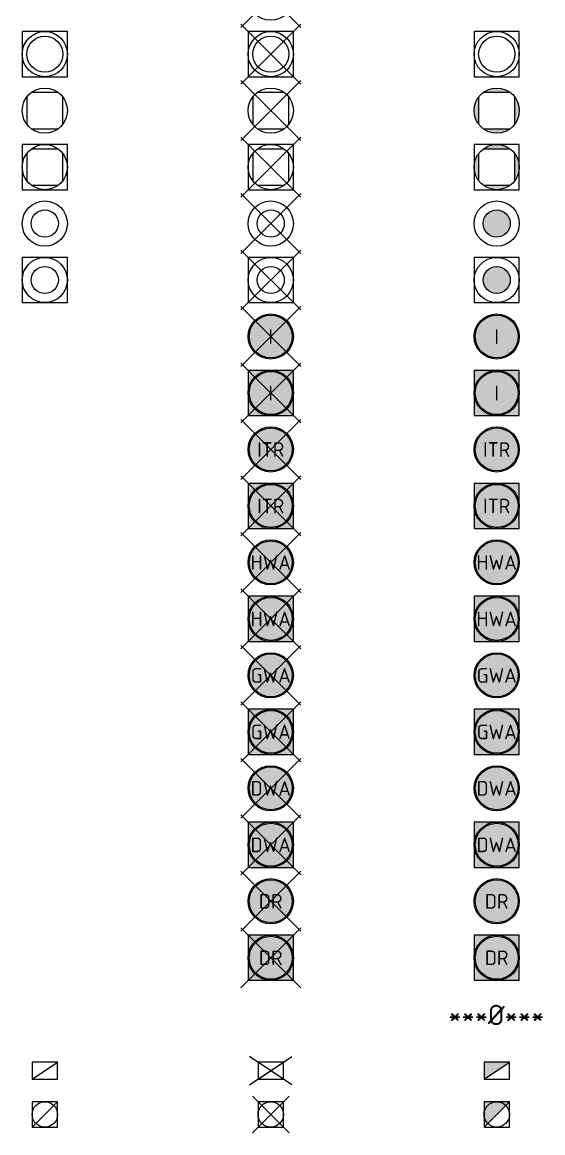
# Model space of a CAD drawing. Header units: metres. Extents: x -43.9 to -33.2, y 164.6 to 244.7.
# Drawn here: x -43.85 to -34.63, y 205 to 224.67 of the extents above; entities that cross this region are included whole.
import ezdxf
from ezdxf.enums import TextEntityAlignment as Align

# ---------------------------------------------------------------- set-up
doc = ezdxf.new("R2010")
doc.units = ezdxf.units.M
doc.layers.get('0').update_dxf_attribs({"color": 150})
doc.styles.add('NLCS-ISO', font='NLCS-ISO.ttf')

# ---------------------------------------------------------------- blocks, each defined once
blk = doc.blocks.new('B-SRI-KOLK_TROTTOIRKOLK_02-SO')
blk.add_line((-1.125, 0), (1.125, 2.25))
blk.add_lwpolyline([(-1.125, 0), (1.125, 0), (1.125, 2.25), (-1.125, 2.25)], close=True)
blk.add_circle((0, 1.125), 1.125)
blk = doc.blocks.new('B-SRI-KOLK_TROTTOIRKOLK_03-SO')
blk.add_line((-1.125, -0.75), (1.125, 0.75))
at = {"flags": 128}
blk.add_lwpolyline([(-1.125, -0.75), (1.125, -0.75), (1.125, 0.75), (-1.125, 0.75)], close=True, dxfattribs=at)
blk = doc.blocks.new('SRI-KOLK_TROTTOIRKOLK_02-SO')
h = blk.add_hatch(color=256)
h.dxf.hatch_style = 1
h.paths.add_polyline_path([(1.125, 2.25), (-1.125, 2.25), (-1.125, 0)])
blk.add_line((-1.125, 0), (1.125, 2.25))
blk.add_lwpolyline([(-1.125, 0), (1.125, 0), (1.125, 2.25), (-1.125, 2.25)], close=True)
blk.add_circle((0, 1.125), 1.125)
blk = doc.blocks.new('SRI-KOLK_TROTTOIRKOLK_03-SO')
blk.add_hatch(color=256).paths.add_polyline_path([(1.125, 0.75), (-1.125, 0.75), (-1.125, -0.75)])
blk.add_line((-1.125, -0.75), (1.125, 0.75))
at = {"flags": 128}
blk.add_lwpolyline([(-1.125, -0.75), (1.125, -0.75), (1.125, 0.75), (-1.125, 0.75)], close=True, dxfattribs=at)
blk = doc.blocks.new('SRI-RIOOLLEIDNG_MATERIAAL-SO')
at = {"style": 'NLCS-ISO'}
blk.add_attdef('$MAT', text='', height=1.8, dxfattribs=at).set_placement((-0.043, -0.071), align=Align.MIDDLE_CENTER)
blk = doc.blocks.new('SRI-RIOOLPUT_AFDEKKING_PUTDEKSEL_DRAINAGE-SO')
at = {"true_color": 0xffffff}
h = blk.add_hatch(color=7, dxfattribs=at)
h.dxf.hatch_style = 1
h.paths.add_polyline_path([(-2, -2), (2, -2), (2, 2), (-2, 2)])
at = {"flags": 128}
blk.add_lwpolyline([(-2, -2), (2, -2), (2, 2), (-2, 2)], close=True, dxfattribs=at)
for radius in [2, 1.9]:
    blk.add_circle((0, 0), radius)
at = {"style": 'NLCS-ISO'}
blk.add_text('DR', height=1.3, dxfattribs=at).set_placement((-0.003, -0.007), align=Align.MIDDLE_CENTER)
blk = doc.blocks.new('SRI-RIOOLPUT_AFDEKKING_PUTDEKSEL_DRAINAGE_01-SO')
at = {"true_color": 0xffffff}
h = blk.add_hatch(color=7, dxfattribs=at)
h.dxf.hatch_style = 1
edge = h.paths.add_edge_path()
edge.add_arc((0, 0), 2, 0, 360)
for radius in [2, 1.9]:
    blk.add_circle((0, 0), radius)
at = {"style": 'NLCS-ISO'}
blk.add_text('DR', height=1.3, dxfattribs=at).set_placement((-0.003, -0.007), align=Align.MIDDLE_CENTER)
blk = doc.blocks.new('SRI-RIOOLPUT_AFDEKKING_PUTDEKSEL_DWA-SO')
at = {"true_color": 0xffffff}
h = blk.add_hatch(color=7, dxfattribs=at)
h.dxf.hatch_style = 1
h.paths.add_polyline_path([(-2, -2), (2, -2), (2, 2), (-2, 2)])
at = {"flags": 128}
blk.add_lwpolyline([(-2, -2), (2, -2), (2, 2), (-2, 2)], close=True, dxfattribs=at)
for radius in [2, 1.9]:
    blk.add_circle((0, 0), radius)
at = {"style": 'NLCS-ISO'}
blk.add_text('DWA', height=1.3, dxfattribs=at).set_placement((-0.003, -0.007), align=Align.MIDDLE_CENTER)
blk = doc.blocks.new('SRI-RIOOLPUT_AFDEKKING_PUTDEKSEL_DWA_01-SO')
at = {"true_color": 0xffffff}
h = blk.add_hatch(color=7, dxfattribs=at)
h.dxf.hatch_style = 1
edge = h.paths.add_edge_path()
edge.add_arc((0, 0), 2, 0, 360)
for radius in [2, 1.9]:
    blk.add_circle((0, 0), radius)
at = {"style": 'NLCS-ISO'}
blk.add_text('DWA', height=1.3, dxfattribs=at).set_placement((-0.003, -0.007), align=Align.MIDDLE_CENTER)
blk = doc.blocks.new('SRI-RIOOLPUT_AFDEKKING_PUTDEKSEL_GWA-SO')
at = {"true_color": 0xffffff}
h = blk.add_hatch(color=7, dxfattribs=at)
h.dxf.hatch_style = 1
h.paths.add_polyline_path([(-2, -2), (2, -2), (2, 2), (-2, 2)])
at = {"flags": 128}
blk.add_lwpolyline([(-2, -2), (2, -2), (2, 2), (-2, 2)], close=True, dxfattribs=at)
for radius in [2, 1.9]:
    blk.add_circle((0, 0), radius)
at = {"style": 'NLCS-ISO'}
blk.add_text('GWA', height=1.3, dxfattribs=at).set_placement((-0.003, -0.007), align=Align.MIDDLE_CENTER)
blk = doc.blocks.new('SRI-RIOOLPUT_AFDEKKING_PUTDEKSEL_GWA_01-SO')
at = {"true_color": 0xffffff}
h = blk.add_hatch(color=7, dxfattribs=at)
h.dxf.hatch_style = 1
edge = h.paths.add_edge_path()
edge.add_arc((0, 0), 2, 0, 360)
for radius in [2, 1.9]:
    blk.add_circle((0, 0), radius)
at = {"style": 'NLCS-ISO'}
blk.add_text('GWA', height=1.3, dxfattribs=at).set_placement((-0.003, -0.007), align=Align.MIDDLE_CENTER)
blk = doc.blocks.new('SRI-RIOOLPUT_AFDEKKING_PUTDEKSEL_HWA-SO')
at = {"true_color": 0xffffff}
h = blk.add_hatch(color=7, dxfattribs=at)
h.dxf.hatch_style = 1
h.paths.add_polyline_path([(-2, -2), (2, -2), (2, 2), (-2, 2)])
at = {"flags": 128}
blk.add_lwpolyline([(-2, -2), (2, -2), (2, 2), (-2, 2)], close=True, dxfattribs=at)
for radius in [2, 1.9]:
    blk.add_circle((0, 0), radius)
at = {"style": 'NLCS-ISO'}
blk.add_text('HWA', height=1.3, dxfattribs=at).set_placement((-0.003, -0.007), align=Align.MIDDLE_CENTER)
blk = doc.blocks.new('SRI-RIOOLPUT_AFDEKKING_PUTDEKSEL_HWA_01-SO')
at = {"true_color": 0xffffff}
h = blk.add_hatch(color=7, dxfattribs=at)
h.dxf.hatch_style = 1
edge = h.paths.add_edge_path()
edge.add_arc((0, 0), 2, 0, 360)
for radius in [2, 1.9]:
    blk.add_circle((0, 0), radius)
at = {"style": 'NLCS-ISO'}
blk.add_text('HWA', height=1.3, dxfattribs=at).set_placement((-0.003, -0.007), align=Align.MIDDLE_CENTER)
blk = doc.blocks.new('SRI-RIOOLPUT_AFDEKKING_PUTDEKSEL_ITR-SO')
at = {"true_color": 0xffffff}
h = blk.add_hatch(color=7, dxfattribs=at)
h.dxf.hatch_style = 1
h.paths.add_polyline_path([(-2, -2), (2, -2), (2, 2), (-2, 2)])
at = {"flags": 128}
blk.add_lwpolyline([(-2, -2), (2, -2), (2, 2), (-2, 2)], close=True, dxfattribs=at)
for radius in [2, 1.9]:
    blk.add_circle((0, 0), radius)
at = {"style": 'NLCS-ISO'}
blk.add_text('ITR', height=1.3, dxfattribs=at).set_placement((-0.003, -0.007), align=Align.MIDDLE_CENTER)
blk = doc.blocks.new('SRI-RIOOLPUT_AFDEKKING_PUTDEKSEL_ITR_01-SO')
at = {"true_color": 0xffffff}
h = blk.add_hatch(color=7, dxfattribs=at)
h.dxf.hatch_style = 1
edge = h.paths.add_edge_path()
edge.add_arc((0, 0), 2, 0, 360)
for radius in [2, 1.9]:
    blk.add_circle((0, 0), radius)
at = {"style": 'NLCS-ISO'}
blk.add_text('ITR', height=1.3, dxfattribs=at).set_placement((-0.003, -0.007), align=Align.MIDDLE_CENTER)
blk = doc.blocks.new('SRI-RIOOLPUT_AFDEKKING_PUTDEKSEL_OVERIG-SO')
at = {"true_color": 0xffffff}
h = blk.add_hatch(color=7, dxfattribs=at)
h.dxf.hatch_style = 1
h.paths.add_polyline_path([(-2, -2), (2, -2), (2, 2), (-2, 2)])
at = {"flags": 128}
blk.add_lwpolyline([(-2, -2), (2, -2), (2, 2), (-2, 2)], close=True, dxfattribs=at)
for radius in [2, 1.9]:
    blk.add_circle((0, 0), radius)
at = {"style": 'NLCS-ISO'}
blk.add_text('I', height=1.3, dxfattribs=at).set_placement((-0.003, -0.007), align=Align.MIDDLE_CENTER)
blk = doc.blocks.new('SRI-RIOOLPUT_AFDEKKING_PUTDEKSEL_OVERIG_01-SO')
at = {"true_color": 0xffffff}
h = blk.add_hatch(color=7, dxfattribs=at)
h.dxf.hatch_style = 1
edge = h.paths.add_edge_path()
edge.add_arc((0, 0), 2, 0, 360)
for radius in [2, 1.9]:
    blk.add_circle((0, 0), radius)
at = {"style": 'NLCS-ISO'}
blk.add_text('I', height=1.3, dxfattribs=at).set_placement((-0.003, -0.007), align=Align.MIDDLE_CENTER)
blk = doc.blocks.new('SRI-RIOOLPUT_BLINDEPUT-SO')
h = blk.add_hatch(color=256)
h.dxf.hatch_style = 1
edge = h.paths.add_edge_path()
edge.add_arc((0, 0), 1.2, 0, 360)
blk.add_lwpolyline([(-2, -2), (2, -2), (2, 2), (-2, 2)], close=True)
for radius in [2, 1.2]:
    blk.add_circle((0, 0), radius)
blk = doc.blocks.new('SRI-RIOOLPUT_HONDENHOKPUT-SO')
h = blk.add_hatch(color=256)
h.dxf.hatch_style = 1
h.paths.add_polyline_path([(-1.2, 1.6), (1.2, 1.6, 0.333333)])
h = blk.add_hatch(color=256)
h.dxf.hatch_style = 1
h.paths.add_polyline_path([(-1.6, 1.2, 0.162278), (-2, 0, 0.162278), (-1.6, -1.2)])
h = blk.add_hatch(color=256)
h.dxf.hatch_style = 1
h.paths.add_polyline_path([(1.6, 1.2), (1.6, -1.2, 0.162278), (2, 0, 0.162278)])
h = blk.add_hatch(color=256)
h.dxf.hatch_style = 1
h.paths.add_polyline_path([(1.2, -1.6), (-1.2, -1.6, 0.333333)])
blk.add_lwpolyline([(-2, -2), (2, -2), (2, 2), (-2, 2)], close=True)
for points in [[(-1.6, 1.2), (-1.6, -1.2)], [(1.2, 1.6), (-1.2, 1.6)], [(1.6, -1.2), (1.6, 1.2)], [(-1.2, -1.6), (1.2, -1.6)]]:
    blk.add_lwpolyline(points)
blk.add_circle((0, 0), 2)
blk = doc.blocks.new('SRI-RIOOLPUT_INSPECTIEPUT-SO')
at = {"flags": 128}
blk.add_lwpolyline([(-2, -2), (2, -2), (2, 2), (-2, 2)], close=True, dxfattribs=at)
for radius in [2, 1.6]:
    blk.add_circle((0, 0), radius)
blk = doc.blocks.new('V-SRI-KOLK_TROTTOIRKOLK_02-SO')
for p, q in [((-1.625, -0.5), (1.625, 2.75)), ((1.625, -0.5), (-1.625, 2.75)), ((-1.125, 0), (1.125, 2.25))]:
    blk.add_line(p, q)
blk.add_lwpolyline([(-1.125, 0), (1.125, 0), (1.125, 2.25), (-1.125, 2.25)], close=True)
blk.add_circle((0, 1.125), 1.125)
blk = doc.blocks.new('V-SRI-KOLK_TROTTOIRKOLK_03-SO')
for p, q in [((-1.875, -1.25), (1.875, 1.25)), ((1.875, -1.25), (-1.875, 1.25)), ((-1.125, -0.75), (1.125, 0.75))]:
    blk.add_line(p, q)
blk.add_lwpolyline([(-1.125, -0.75), (1.125, -0.75), (1.125, 0.75), (-1.125, 0.75)], close=True)
blk = doc.blocks.new('V-SRI-RIOOLPUT_AFDEKKING_PUTDEKSEL_DRAINAGE-SO')
at = {"true_color": 0xffffff}
h = blk.add_hatch(color=7, dxfattribs=at)
h.dxf.hatch_style = 1
h.paths.add_polyline_path([(-2, -2), (2, -2), (2, 2), (-2, 2)])
for p, q in [((-2.652, -2.652), (2.652, 2.652)), ((2.652, -2.652), (-2.652, 2.652))]:
    blk.add_line(p, q)
at = {"flags": 128}
blk.add_lwpolyline([(-2, -2), (2, -2), (2, 2), (-2, 2)], close=True, dxfattribs=at)
for radius in [2, 1.9]:
    blk.add_circle((0, 0), radius)
at = {"style": 'NLCS-ISO'}
blk.add_text('DR', height=1.3, dxfattribs=at).set_placement((-0.003, -0.007), align=Align.MIDDLE_CENTER)
blk = doc.blocks.new('V-SRI-RIOOLPUT_AFDEKKING_PUTDEKSEL_DRAINAGE_01-SO')
at = {"true_color": 0xffffff}
h = blk.add_hatch(color=7, dxfattribs=at)
h.dxf.hatch_style = 1
edge = h.paths.add_edge_path()
edge.add_arc((0, 0), 2, 0, 360)
for p, q in [((-2.652, -2.652), (2.652, 2.652)), ((2.652, -2.652), (-2.652, 2.652))]:
    blk.add_line(p, q)
for radius in [2, 1.9]:
    blk.add_circle((0, 0), radius)
at = {"style": 'NLCS-ISO'}
blk.add_text('DR', height=1.3, dxfattribs=at).set_placement((-0.003, -0.007), align=Align.MIDDLE_CENTER)
blk = doc.blocks.new('V-SRI-RIOOLPUT_AFDEKKING_PUTDEKSEL_DWA-SO')
at = {"true_color": 0xffffff}
h = blk.add_hatch(color=7, dxfattribs=at)
h.dxf.hatch_style = 1
h.paths.add_polyline_path([(-2, -2), (2, -2), (2, 2), (-2, 2)])
for p, q in [((-2.652, -2.652), (2.652, 2.652)), ((2.652, -2.652), (-2.652, 2.652))]:
    blk.add_line(p, q)
at = {"flags": 128}
blk.add_lwpolyline([(-2, -2), (2, -2), (2, 2), (-2, 2)], close=True, dxfattribs=at)
for radius in [2, 1.9]:
    blk.add_circle((0, 0), radius)
at = {"style": 'NLCS-ISO'}
blk.add_text('DWA', height=1.3, dxfattribs=at).set_placement((-0.003, -0.007), align=Align.MIDDLE_CENTER)
blk = doc.blocks.new('V-SRI-RIOOLPUT_AFDEKKING_PUTDEKSEL_DWA_01-SO')
at = {"true_color": 0xffffff}
h = blk.add_hatch(color=7, dxfattribs=at)
h.dxf.hatch_style = 1
edge = h.paths.add_edge_path()
edge.add_arc((0, 0), 2, 0, 360)
for p, q in [((-2.652, -2.652), (2.652, 2.652)), ((2.652, -2.652), (-2.652, 2.652))]:
    blk.add_line(p, q)
for radius in [2, 1.9]:
    blk.add_circle((0, 0), radius)
at = {"style": 'NLCS-ISO'}
blk.add_text('DWA', height=1.3, dxfattribs=at).set_placement((-0.003, -0.007), align=Align.MIDDLE_CENTER)
blk = doc.blocks.new('V-SRI-RIOOLPUT_AFDEKKING_PUTDEKSEL_GWA-SO')
at = {"true_color": 0xffffff}
h = blk.add_hatch(color=7, dxfattribs=at)
h.dxf.hatch_style = 1
h.paths.add_polyline_path([(-2, -2), (2, -2), (2, 2), (-2, 2)])
for p, q in [((-2.652, -2.652), (2.652, 2.652)), ((2.652, -2.652), (-2.652, 2.652))]:
    blk.add_line(p, q)
at = {"flags": 128}
blk.add_lwpolyline([(-2, -2), (2, -2), (2, 2), (-2, 2)], close=True, dxfattribs=at)
for radius in [2, 1.9]:
    blk.add_circle((0, 0), radius)
at = {"style": 'NLCS-ISO'}
blk.add_text('GWA', height=1.3, dxfattribs=at).set_placement((-0.003, -0.007), align=Align.MIDDLE_CENTER)
blk = doc.blocks.new('V-SRI-RIOOLPUT_AFDEKKING_PUTDEKSEL_GWA_01-SO')
at = {"true_color": 0xffffff}
h = blk.add_hatch(color=7, dxfattribs=at)
h.dxf.hatch_style = 1
edge = h.paths.add_edge_path()
edge.add_arc((0, 0), 2, 0, 360)
for p, q in [((-2.652, -2.652), (2.652, 2.652)), ((2.652, -2.652), (-2.652, 2.652))]:
    blk.add_line(p, q)
for radius in [2, 1.9]:
    blk.add_circle((0, 0), radius)
at = {"style": 'NLCS-ISO'}
blk.add_text('GWA', height=1.3, dxfattribs=at).set_placement((-0.003, -0.007), align=Align.MIDDLE_CENTER)
blk = doc.blocks.new('V-SRI-RIOOLPUT_AFDEKKING_PUTDEKSEL_HWA-SO')
at = {"true_color": 0xffffff}
h = blk.add_hatch(color=7, dxfattribs=at)
h.dxf.hatch_style = 1
h.paths.add_polyline_path([(-2, -2), (2, -2), (2, 2), (-2, 2)])
for p, q in [((-2.652, -2.652), (2.652, 2.652)), ((2.652, -2.652), (-2.652, 2.652))]:
    blk.add_line(p, q)
at = {"flags": 128}
blk.add_lwpolyline([(-2, -2), (2, -2), (2, 2), (-2, 2)], close=True, dxfattribs=at)
for radius in [2, 1.9]:
    blk.add_circle((0, 0), radius)
at = {"style": 'NLCS-ISO'}
blk.add_text('HWA', height=1.3, dxfattribs=at).set_placement((-0.003, -0.007), align=Align.MIDDLE_CENTER)
blk = doc.blocks.new('V-SRI-RIOOLPUT_AFDEKKING_PUTDEKSEL_HWA_01-SO')
at = {"true_color": 0xffffff}
h = blk.add_hatch(color=7, dxfattribs=at)
h.dxf.hatch_style = 1
edge = h.paths.add_edge_path()
edge.add_arc((0, 0), 2, 0, 360)
for p, q in [((-2.652, -2.652), (2.652, 2.652)), ((2.652, -2.652), (-2.652, 2.652))]:
    blk.add_line(p, q)
for radius in [2, 1.9]:
    blk.add_circle((0, 0), radius)
at = {"style": 'NLCS-ISO'}
blk.add_text('HWA', height=1.3, dxfattribs=at).set_placement((-0.003, -0.007), align=Align.MIDDLE_CENTER)
blk = doc.blocks.new('V-SRI-RIOOLPUT_AFDEKKING_PUTDEKSEL_ITR-SO')
at = {"true_color": 0xffffff}
h = blk.add_hatch(color=7, dxfattribs=at)
h.dxf.hatch_style = 1
h.paths.add_polyline_path([(-2, -2), (2, -2), (2, 2), (-2, 2)])
for p, q in [((-2.652, -2.652), (2.652, 2.652)), ((2.652, -2.652), (-2.652, 2.652))]:
    blk.add_line(p, q)
at = {"flags": 128}
blk.add_lwpolyline([(-2, -2), (2, -2), (2, 2), (-2, 2)], close=True, dxfattribs=at)
for radius in [2, 1.9]:
    blk.add_circle((0, 0), radius)
at = {"style": 'NLCS-ISO'}
blk.add_text('ITR', height=1.3, dxfattribs=at).set_placement((-0.003, -0.007), align=Align.MIDDLE_CENTER)
blk = doc.blocks.new('V-SRI-RIOOLPUT_AFDEKKING_PUTDEKSEL_ITR_01-SO')
at = {"true_color": 0xffffff}
h = blk.add_hatch(color=7, dxfattribs=at)
h.dxf.hatch_style = 1
edge = h.paths.add_edge_path()
edge.add_arc((0, 0), 2, 0, 360)
for p, q in [((-2.652, -2.652), (2.652, 2.652)), ((2.652, -2.652), (-2.652, 2.652))]:
    blk.add_line(p, q)
for radius in [2, 1.9]:
    blk.add_circle((0, 0), radius)
at = {"style": 'NLCS-ISO'}
blk.add_text('ITR', height=1.3, dxfattribs=at).set_placement((-0.003, -0.007), align=Align.MIDDLE_CENTER)
blk = doc.blocks.new('V-SRI-RIOOLPUT_AFDEKKING_PUTDEKSEL_OVERIG-SO')
at = {"true_color": 0xffffff}
h = blk.add_hatch(color=7, dxfattribs=at)
h.dxf.hatch_style = 1
h.paths.add_polyline_path([(-2, -2), (2, -2), (2, 2), (-2, 2)])
for p, q in [((-2.652, -2.652), (2.652, 2.652)), ((2.652, -2.652), (-2.652, 2.652))]:
    blk.add_line(p, q)
at = {"flags": 128}
blk.add_lwpolyline([(-2, -2), (2, -2), (2, 2), (-2, 2)], close=True, dxfattribs=at)
for radius in [2, 1.9]:
    blk.add_circle((0, 0), radius)
at = {"style": 'NLCS-ISO'}
blk.add_text('I', height=1.3, dxfattribs=at).set_placement((-0.003, -0.007), align=Align.MIDDLE_CENTER)
blk = doc.blocks.new('V-SRI-RIOOLPUT_AFDEKKING_PUTDEKSEL_OVERIG_01-SO')
at = {"true_color": 0xffffff}
h = blk.add_hatch(color=7, dxfattribs=at)
h.dxf.hatch_style = 1
edge = h.paths.add_edge_path()
edge.add_arc((0, 0), 2, 0, 360)
for p, q in [((-2.652, -2.652), (2.652, 2.652)), ((2.652, -2.652), (-2.652, 2.652))]:
    blk.add_line(p, q)
for radius in [2, 1.9]:
    blk.add_circle((0, 0), radius)
at = {"style": 'NLCS-ISO'}
blk.add_text('I', height=1.3, dxfattribs=at).set_placement((-0.003, -0.007), align=Align.MIDDLE_CENTER)
blk = doc.blocks.new('V-SRI-RIOOLPUT_BLINDEPUT-SO')
for p, q in [((-2.652, -2.652), (2.652, 2.652)), ((2.652, -2.652), (-2.652, 2.652))]:
    blk.add_line(p, q)
blk.add_lwpolyline([(-2, -2), (2, -2), (2, 2), (-2, 2)], close=True)
for radius in [2, 1.2]:
    blk.add_circle((0, 0), radius)
blk = doc.blocks.new('V-SRI-RIOOLPUT_HONDENHOKPUT-SO')
for p, q in [((-2.652, -2.652), (2.652, 2.652)), ((2.652, -2.652), (-2.652, 2.652))]:
    blk.add_line(p, q)
blk.add_lwpolyline([(-2, -2), (2, -2), (2, 2), (-2, 2)], close=True)
for points in [[(-1.6, 1.2), (-1.6, -1.2)], [(1.2, 1.6), (-1.2, 1.6)], [(1.6, -1.2), (1.6, 1.2)], [(-1.2, -1.6), (1.2, -1.6)]]:
    blk.add_lwpolyline(points)
blk.add_circle((0, 0), 2)
blk = doc.blocks.new('V-SRI-RIOOLPUT_INSPECTIEPUT-SO')
for p, q in [((-2.652, -2.652), (2.652, 2.652)), ((2.652, -2.652), (-2.652, 2.652))]:
    blk.add_line(p, q)
at = {"flags": 128}
blk.add_lwpolyline([(-2, -2), (2, -2), (2, 2), (-2, 2)], close=True, dxfattribs=at)
for radius in [2, 1.6]:
    blk.add_circle((0, 0), radius)
blk = doc.blocks.new('V-SRI-RIOOLPUT_INSPECTIEPUT_01-SO')
for p, q in [((-2.652, -2.652), (2.652, 2.652)), ((2.652, -2.652), (-2.652, 2.652))]:
    blk.add_line(p, q)
for radius in [2, 1.6]:
    blk.add_circle((0, 0), radius)
blk = doc.blocks.new('B-SRI-RIOOLPUT_HONDENHOKPUT-SO')
blk.add_lwpolyline([(-2, -2), (2, -2), (2, 2), (-2, 2)], close=True)
for points in [[(-1.6, 1.2), (-1.6, -1.2)], [(1.2, 1.6), (-1.2, 1.6)], [(1.6, -1.2), (1.6, 1.2)], [(-1.2, -1.6), (1.2, -1.6)]]:
    blk.add_lwpolyline(points)
blk.add_circle((0, 0), 2)
blk = doc.blocks.new('SRI-RIOOLPUT_HONDENHOKPUT_01-SO')
h = blk.add_hatch(color=256)
h.dxf.hatch_style = 1
h.paths.add_polyline_path([(-1.2, 1.6), (1.2, 1.6, 0.333333)])
h = blk.add_hatch(color=256)
h.dxf.hatch_style = 1
h.paths.add_polyline_path([(-1.6, 1.2, 0.162278), (-2, 0, 0.162278), (-1.6, -1.2)])
h = blk.add_hatch(color=256)
h.dxf.hatch_style = 1
h.paths.add_polyline_path([(1.6, 1.2), (1.6, -1.2, 0.162278), (2, 0, 0.162278)])
h = blk.add_hatch(color=256)
h.dxf.hatch_style = 1
h.paths.add_polyline_path([(1.2, -1.6), (-1.2, -1.6, 0.333333)])
for points in [[(-1.6, 1.2), (-1.6, -1.2)], [(1.2, 1.6), (-1.2, 1.6)], [(1.6, -1.2), (1.6, 1.2)], [(-1.2, -1.6), (1.2, -1.6)]]:
    blk.add_lwpolyline(points)
blk.add_circle((0, 0), 2)
blk = doc.blocks.new('V-SRI-RIOOLPUT_HONDENHOKPUT_01-SO')
for p, q in [((-2.652, -2.652), (2.652, 2.652)), ((2.652, -2.652), (-2.652, 2.652))]:
    blk.add_line(p, q)
for points in [[(-1.6, 1.2), (-1.6, -1.2)], [(1.2, 1.6), (-1.2, 1.6)], [(1.6, -1.2), (1.6, 1.2)], [(-1.2, -1.6), (1.2, -1.6)]]:
    blk.add_lwpolyline(points)
blk.add_circle((0, 0), 2)
blk = doc.blocks.new('B-SRI-RIOOLPUT_HONDENHOKPUT_01-SO')
for points in [[(-1.6, 1.2), (-1.6, -1.2)], [(1.2, 1.6), (-1.2, 1.6)], [(1.6, -1.2), (1.6, 1.2)], [(-1.2, -1.6), (1.2, -1.6)]]:
    blk.add_lwpolyline(points)
blk.add_circle((0, 0), 2)
blk = doc.blocks.new('B-SRI-RIOOLPUT_INSPECTIEPUT-SO')
at = {"flags": 128}
blk.add_lwpolyline([(-2, -2), (2, -2), (2, 2), (-2, 2)], close=True, dxfattribs=at)
for radius in [2, 1.6]:
    blk.add_circle((0, 0), radius)
blk = doc.blocks.new('B-SRI-RIOOLPUT_BLINDEPUT-SO')
blk.add_lwpolyline([(-2, -2), (2, -2), (2, 2), (-2, 2)], close=True)
for radius in [2, 1.2]:
    blk.add_circle((0, 0), radius)
blk = doc.blocks.new('SRI-RIOOLPUT_BLINDEPUT_01-SO')
h = blk.add_hatch(color=256)
h.dxf.hatch_style = 1
edge = h.paths.add_edge_path()
edge.add_arc((0, 0), 1.2, 0, 360)
for radius in [2, 1.2]:
    blk.add_circle((0, 0), radius)
blk = doc.blocks.new('V-SRI-RIOOLPUT_BLINDEPUT_01-SO')
for p, q in [((-2.652, -2.652), (2.652, 2.652)), ((2.652, -2.652), (-2.652, 2.652))]:
    blk.add_line(p, q)
for radius in [2, 1.2]:
    blk.add_circle((0, 0), radius)
blk = doc.blocks.new('B-SRI-RIOOLPUT_BLINDEPUT_01-SO')
for radius in [2, 1.2]:
    blk.add_circle((0, 0), radius)

msp = doc.modelspace()

# ---------------------------------------------------------------- block references
at = {"xscale": 0.2, "yscale": 0.2, "zscale": 0.2}
for name, p in [('V-SRI-RIOOLPUT_INSPECTIEPUT_01-SO', (-39.45, 225.102)), ('V-SRI-RIOOLPUT_INSPECTIEPUT-SO', (-39.45, 224.102)), ('B-SRI-RIOOLPUT_INSPECTIEPUT-SO', (-43.45, 224.102)), ('SRI-RIOOLPUT_INSPECTIEPUT-SO', (-35.45, 224.102)), ('V-SRI-RIOOLPUT_HONDENHOKPUT_01-SO', (-39.45, 223.102)), ('B-SRI-RIOOLPUT_HONDENHOKPUT_01-SO', (-43.45, 223.102)), ('SRI-RIOOLPUT_HONDENHOKPUT_01-SO', (-35.45, 223.102)), ('V-SRI-RIOOLPUT_HONDENHOKPUT-SO', (-39.45, 222.102)), ('B-SRI-RIOOLPUT_HONDENHOKPUT-SO', (-43.45, 222.102)), ('SRI-RIOOLPUT_HONDENHOKPUT-SO', (-35.45, 222.102)), ('V-SRI-RIOOLPUT_BLINDEPUT_01-SO', (-39.45, 221.102)), ('B-SRI-RIOOLPUT_BLINDEPUT_01-SO', (-43.45, 221.102)), ('SRI-RIOOLPUT_BLINDEPUT_01-SO', (-35.45, 221.102)), ('B-SRI-RIOOLPUT_BLINDEPUT-SO', (-43.45, 220.102)), ('V-SRI-RIOOLPUT_BLINDEPUT-SO', (-39.45, 220.102)), ('SRI-RIOOLPUT_BLINDEPUT-SO', (-35.45, 220.102)), ('V-SRI-RIOOLPUT_AFDEKKING_PUTDEKSEL_OVERIG_01-SO', (-39.45, 219.102)), ('SRI-RIOOLPUT_AFDEKKING_PUTDEKSEL_OVERIG_01-SO', (-35.45, 219.102)), ('V-SRI-RIOOLPUT_AFDEKKING_PUTDEKSEL_OVERIG-SO', (-39.45, 218.102)), ('SRI-RIOOLPUT_AFDEKKING_PUTDEKSEL_OVERIG-SO', (-35.45, 218.102)), ('V-SRI-RIOOLPUT_AFDEKKING_PUTDEKSEL_ITR_01-SO', (-39.45, 217.102)), ('SRI-RIOOLPUT_AFDEKKING_PUTDEKSEL_ITR_01-SO', (-35.45, 217.102)), ('V-SRI-RIOOLPUT_AFDEKKING_PUTDEKSEL_ITR-SO', (-39.45, 216.102)), ('SRI-RIOOLPUT_AFDEKKING_PUTDEKSEL_ITR-SO', (-35.45, 216.102)), ('V-SRI-RIOOLPUT_AFDEKKING_PUTDEKSEL_HWA_01-SO', (-39.45, 215.102)), ('SRI-RIOOLPUT_AFDEKKING_PUTDEKSEL_HWA_01-SO', (-35.45, 215.102)), ('V-SRI-RIOOLPUT_AFDEKKING_PUTDEKSEL_HWA-SO', (-39.45, 214.102)), ('SRI-RIOOLPUT_AFDEKKING_PUTDEKSEL_HWA-SO', (-35.45, 214.102)), ('V-SRI-RIOOLPUT_AFDEKKING_PUTDEKSEL_GWA_01-SO', (-39.45, 213.102)), ('SRI-RIOOLPUT_AFDEKKING_PUTDEKSEL_GWA_01-SO', (-35.45, 213.102)), ('V-SRI-RIOOLPUT_AFDEKKING_PUTDEKSEL_GWA-SO', (-39.45, 212.102)), ('SRI-RIOOLPUT_AFDEKKING_PUTDEKSEL_GWA-SO', (-35.45, 212.102)), ('V-SRI-RIOOLPUT_AFDEKKING_PUTDEKSEL_DWA_01-SO', (-39.45, 211.102)), ('SRI-RIOOLPUT_AFDEKKING_PUTDEKSEL_DWA_01-SO', (-35.45, 211.102)), ('V-SRI-RIOOLPUT_AFDEKKING_PUTDEKSEL_DWA-SO', (-39.45, 210.102)), ('SRI-RIOOLPUT_AFDEKKING_PUTDEKSEL_DWA-SO', (-35.45, 210.102)), ('V-SRI-RIOOLPUT_AFDEKKING_PUTDEKSEL_DRAINAGE_01-SO', (-39.45, 209.102)), ('SRI-RIOOLPUT_AFDEKKING_PUTDEKSEL_DRAINAGE_01-SO', (-35.45, 209.102)), ('V-SRI-RIOOLPUT_AFDEKKING_PUTDEKSEL_DRAINAGE-SO', (-39.45, 208.102)), ('SRI-RIOOLPUT_AFDEKKING_PUTDEKSEL_DRAINAGE-SO', (-35.45, 208.102)), ('V-SRI-KOLK_TROTTOIRKOLK_03-SO', (-39.45, 206.102)), ('B-SRI-KOLK_TROTTOIRKOLK_03-SO', (-43.45, 206.102)), ('SRI-KOLK_TROTTOIRKOLK_03-SO', (-35.45, 206.102)), ('B-SRI-KOLK_TROTTOIRKOLK_02-SO', (-43.45, 205.102)), ('V-SRI-KOLK_TROTTOIRKOLK_02-SO', (-39.45, 205.102)), ('SRI-KOLK_TROTTOIRKOLK_02-SO', (-35.45, 205.102))]:
    msp.add_blockref(name, p, dxfattribs=at)
msp.add_blockref('SRI-RIOOLLEIDNG_MATERIAAL-SO', (-35.45, 207.102), dxfattribs=at).add_auto_attribs({'$MAT': '***%%c***'})

doc.saveas('drawing.dxf')
